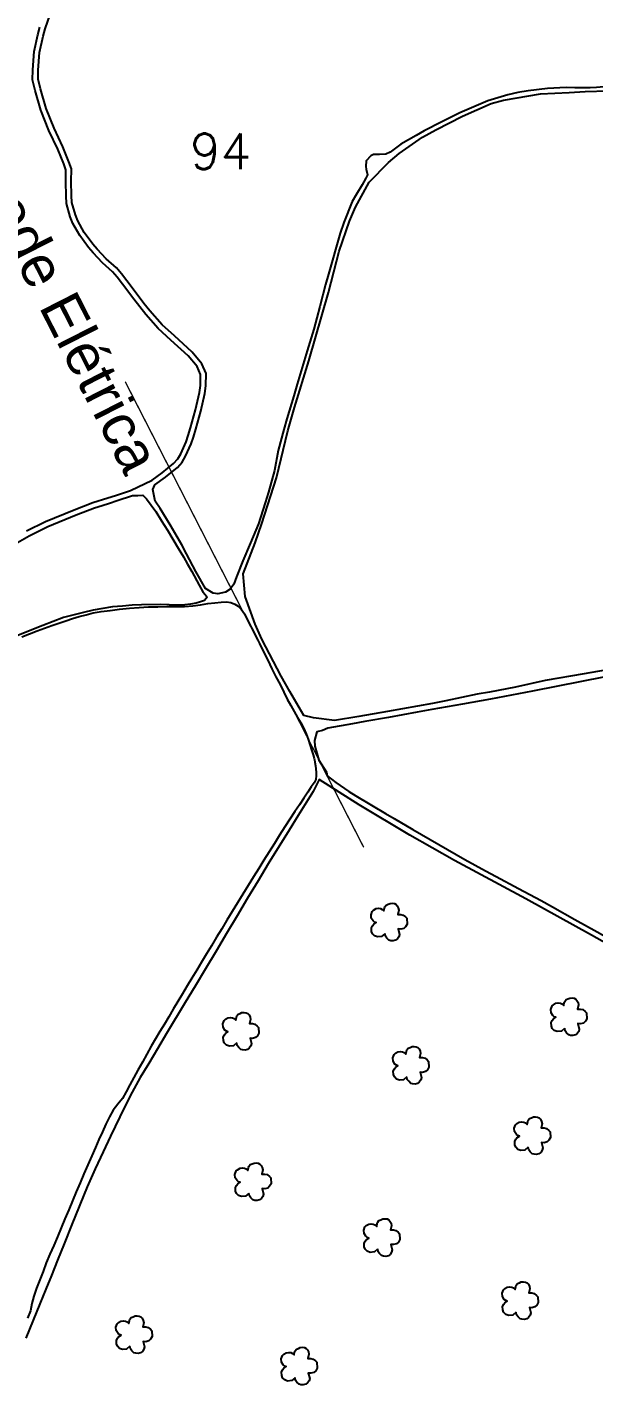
# Model space of a CAD drawing. Extents: x 724231 to 728431, y 7817664 to 7823604.
# Drawn here: x 725313 to 725726, y 7819641 to 7820638 of the extents above; entities that cross this region are included whole.
import ezdxf
from ezdxf.enums import TextEntityAlignment as Align

# ---------------------------------------------------------------- set-up
doc = ezdxf.new("R2010")
doc.units = 0
doc.header["$MEASUREMENT"] = 0
doc.linetypes.add('CENTER2', pattern=[1.125, 0.75, -0.125, 0.125, -0.125])
doc.linetypes.add('CONTINUO', pattern=[0])
for name, color, linetype, lineweight in [('0114000626', 1, 'Continuous', 25), ('0114000626079', 5, 'Continuous', 25), ('0114000626094', 5, 'Continuous', 25), ('0114000626104', 5, 'Continuous', 25), ('TEXTO_DIVERSOS', 7, 'Continuous', 5)]:
    doc.layers.add(name, color=color, linetype=linetype, lineweight=lineweight)
for name, color, linetype in [('_SIMBOLO ARVORE', 118, 'Continuous'), ('REDE_DE_LUZ', 6, 'Continuous'), ('SEM PLANTIO', 30, 'Continuous'), ('TEXTO_NUN_TAL', 7, 'Continuous')]:
    doc.layers.add(name, color=color, linetype=linetype)
doc.styles.add('ARIAL', font='arial.ttf')
doc.styles.add('Simplex', font='simplex.shx')

msp = doc.modelspace()

# ---------------------------------------------------------------- linework, layer by layer
at = {"layer": '0114000626', "linetype": 'CONTINUO'}
for points in [[(725312.76, 7820271.5), (725326.51, 7820278.24), (725347.25, 7820286.84), (725360.92, 7820292.06), (725371.9, 7820295.53), (725377.38, 7820297.31), (725388.3, 7820300.98), (725404.09, 7820308.52), (725411.4, 7820313.68), (725419.83, 7820320.65), (725422.83, 7820324.04), (725425.02, 7820327.68), (725428.94, 7820336.33), (725430.46, 7820341), (725432.15, 7820346.65), (725435.75, 7820359.65), (725438.59, 7820372.36), (725439.3, 7820377.46), (725439.44, 7820385.38), (725436.93, 7820391.16), (725430.53, 7820398.96), (725417.79, 7820410.54), (725408.63, 7820418.92), (725399.55, 7820429.28), (725395.09, 7820434.75), (725390.76, 7820440.45), (725382.57, 7820451.28), (725378.79, 7820456.33), (725375.27, 7820460.27), (725367.93, 7820466.83), (725361.19, 7820474.05), (725357.86, 7820478.06), (725351.4, 7820486.73), (725346.44, 7820495.59), (725344.46, 7820500.38), (725341.76, 7820510.04), (725341.52, 7820515.71), (725341.22, 7820525.95), (725341.36, 7820534.71), (725339.76, 7820538.96), (725335.39, 7820549.74), (725329.03, 7820563.37), (725323.08, 7820578.03), (725318.94, 7820592.51), (725317.05, 7820600.19), (725317.27, 7820607.46), (725318.25, 7820620.77), (725320.88, 7820633.08), (725322.41, 7820638.54)], [(725800.62, 7819933.77), (725724.26, 7819976.77), (725676.41, 7820003.3), (725624.4, 7820031.24), (725591.82, 7820049.81), (725555.11, 7820071.87), (725525.78, 7820090.2), (725525.71, 7820089.85), (725521.49, 7820081.61), (725510.51, 7820064.16), (725503.93, 7820053.47), (725488.72, 7820028.86), (725481.29, 7820016.35), (725473.75, 7820003.72), (725466.03, 7819990.93), (725458.43, 7819978.12), (725450.88, 7819965.29), (725443.16, 7819952.31), (725435.59, 7819939.65), (725428.32, 7819927.66), (725414.73, 7819905.18), (725408.18, 7819894.11), (725401.73, 7819883.26), (725395.54, 7819872.99), (725389.67, 7819862.32), (725383.94, 7819851.41), (725373.89, 7819830.29), (725368.54, 7819818.99), (725362.75, 7819806.43), (725356.76, 7819793.32), (725345.7, 7819765.88), (725340.05, 7819751.94), (725335.26, 7819739.93), (725330.87, 7819728.83), (725326.71, 7819718.87), (725322.31, 7819708.26), (725317.41, 7819696.31), (725312.26, 7819683.07)]]:
    msp.add_lwpolyline(points, dxfattribs=at)
at = {"layer": '0114000626079', "linetype": 'CONTINUO', "flags": 128}
msp.add_lwpolyline([(725948.71, 7820104.33), (725936.8, 7820115.99), (725931.36, 7820121.38), (725920.33, 7820132.37), (725908.83, 7820143.95), (725897.61, 7820154.83), (725892.21, 7820159.96), (725881.79, 7820169.6), (725872.82, 7820178.79), (725868.9, 7820182.6), (725862.16, 7820188.64), (725859.16, 7820188.95), (725858.35, 7820189.3), (725856.16, 7820189.26), (725853.15, 7820189.04), (725850.12, 7820188.27), (725845.79, 7820186.76), (725830.51, 7820183.6), (725812.42, 7820180.07), (725782.51, 7820174.17), (725761.8, 7820170.51), (725751.43, 7820168.57), (725681.15, 7820154.76), (725660.84, 7820150.71), (725650.67, 7820148.82), (725630.34, 7820145.3), (725608.02, 7820141.37), (725597.21, 7820139.39), (725576.28, 7820135.39), (725559.01, 7820132.45), (725550.21, 7820130.93), (725532.27, 7820127.8), (725528.18, 7820126.06), (725524.13, 7820125.07), (725522.41, 7820118.75), (725522.72, 7820114.62), (725525.69, 7820104.41), (725531.26, 7820095.57), (725531.57, 7820092.89), (725537.96, 7820088.04), (725547.48, 7820081.51), (725552.47, 7820078.34), (725574.29, 7820065.43), (725580.54, 7820061.79), (725594.18, 7820053.92), (725632.08, 7820031.92), (725646.93, 7820023.67), (725654.71, 7820019.47), (725670.98, 7820010.92), (725687.54, 7820002.02), (725695.74, 7819997.49), (725712, 7819988.3), (725728.27, 7819979.19), (725750.94, 7819966.46), (725786.87, 7819946.15), (725802.06, 7819937.87), (725809.73, 7819933.66), (725825.21, 7819925.11), (725847.64, 7819912.76), (725862.18, 7819904.69), (725875.85, 7819896.32), (725882.62, 7819892.04), (725896, 7819883.3), (725908.52, 7819874.06), (725914.93, 7819869.08), (725928.06, 7819858.41), (725941.96, 7819847.7), (725948.6, 7819842.39), (725961.25, 7819831.86), (725972.91, 7819821.68), (725978.42, 7819816.7), (725988.84, 7819806.97), (725993.77, 7819801.37), (725998.06, 7819800.72), (726006.06, 7819801.78), (726014.81, 7819807.1), (726028.3, 7819815.97), (726035.74, 7819820.71), (726052.04, 7819830.82), (726067.51, 7819841.13), (726074.89, 7819846.26), (726088.94, 7819856.44), (726103.01, 7819866.28), (726110.53, 7819871.52), (726126.55, 7819882.63), (726141.36, 7819892.71), (726154.93, 7819901.72), (726151.22, 7819904.88), (726145.45, 7819910.53), (726125.57, 7819929.85), (726109.99, 7819945.19), (726102.17, 7819952.96), (726086.49, 7819968.67), (726069.93, 7819984.73), (726061.61, 7819992.89), (726028.95, 7820025.23), (725989.55, 7820064.32), (725982.04, 7820071.65), (725967.6, 7820085.47), (725960.9, 7820092.07)], close=True, dxfattribs=at)
at = {"layer": '0114000626094', "linetype": 'CONTINUO', "flags": 128}
msp.add_lwpolyline([(725557.23, 7820523.75), (725553.08, 7820516.81), (725549.83, 7820511.47), (725543.79, 7820496.12), (725541.19, 7820488.51), (725532.55, 7820458.61), (725530.45, 7820450.92), (725526.34, 7820434.99), (725521.92, 7820418.48), (725517.22, 7820402.62), (725509.83, 7820378.34), (725507.34, 7820370.01), (725502.35, 7820353.16), (725500.11, 7820345.31), (725496.03, 7820329.95), (725493.19, 7820315.55), (725488.92, 7820299.73), (725486.62, 7820291.94), (725481.69, 7820276.63), (725475.85, 7820262.68), (725470.27, 7820249.63), (725465.58, 7820237.93), (725463.64, 7820232.61), (725460.95, 7820228.94), (725457.51, 7820226.92), (725452.1, 7820225.67), (725448.63, 7820226.18), (725443.08, 7820229.59), (725435.99, 7820241.96), (725429.19, 7820254.76), (725425.84, 7820261.23), (725417.27, 7820275.86), (725409.9, 7820287.68), (725406.41, 7820293.12), (725404.63, 7820301.58), (725406.12, 7820305.06), (725413.83, 7820310.51), (725422.61, 7820317.77), (725426.06, 7820321.67), (725428.56, 7820325.82), (725432.67, 7820334.89), (725434.27, 7820339.81), (725435.99, 7820345.55), (725439.63, 7820358.68), (725442.52, 7820371.65), (725443.29, 7820377.15), (725443.45, 7820386.18), (725440.37, 7820393.27), (725433.43, 7820401.73), (725420.48, 7820413.5), (725411.49, 7820421.73), (725402.6, 7820431.87), (725398.23, 7820437.23), (725393.94, 7820442.87), (725385.76, 7820453.69), (725381.88, 7820458.87), (725378.1, 7820463.11), (725370.73, 7820469.7), (725364.19, 7820476.7), (725361, 7820480.54), (725354.76, 7820488.92), (725350.04, 7820497.34), (725348.24, 7820501.69), (725345.73, 7820510.68), (725345.51, 7820515.86), (725345.22, 7820525.98), (725345.37, 7820535.41), (725343.48, 7820540.42), (725339.05, 7820551.34), (725332.69, 7820564.97), (725326.86, 7820579.34), (725322.8, 7820593.54), (725321.06, 7820600.62), (725321.26, 7820607.26), (725322.21, 7820620.21), (725324.76, 7820632.12), (725326.23, 7820637.35), (725329.8, 7820647.77), (725335.23, 7820658.1), (725339.43, 7820667.12), (725342.71, 7820677.44), (725344.2, 7820682.82), (725344.67, 7820688.53), (725345.48, 7820699.55), (725345.93, 7820709.38), (725346.85, 7820718.41), (725347.84, 7820722.43), (725350.9, 7820729.49), (725355.69, 7820734.52), (725357.38, 7820736.64), (725358.37, 7820738.38), (725359.65, 7820742.75), (725359.83, 7820746.55), (725362.72, 7820749.56), (725365.03, 7820750.7), (725368.19, 7820751.47), (725376.8, 7820752.73), (725382.25, 7820753.21), (725387.48, 7820753.56), (725392.5, 7820753.79), (725407.38, 7820753.94), (725412.11, 7820753.55), (725421.17, 7820752.06), (725433.7, 7820747.49), (725440.17, 7820745.22), (725453.57, 7820740.73), (725474.03, 7820734.26), (725488.51, 7820729.74), (725501.84, 7820725.09), (725522.96, 7820717.62), (725536.69, 7820711.67), (725543.14, 7820708.56), (725549.18, 7820705.33), (725560.75, 7820698.67), (725566.27, 7820695.24), (725571.48, 7820691.89), (725576.36, 7820688.62), (725585.78, 7820682.17), (725594.05, 7820676.23), (725599.94, 7820671.62), (725603.02, 7820670.49), (725610.9, 7820669.13), (725623.92, 7820670.48), (725638.11, 7820670.94), (725645.41, 7820670.65), (725660.39, 7820669.02), (725675.3, 7820667.89), (725682.73, 7820667.24), (725697.53, 7820665.78), (725710.76, 7820661.2), (725716.9, 7820658.45), (725728.2, 7820652.02), (725740, 7820642.74), (725745.43, 7820638.39), (725755.37, 7820630.28), (725766.15, 7820624.62), (725771.05, 7820622.13), (725775.45, 7820619.98), (725784.91, 7820615.72), (725789.97, 7820613.62), (725794.79, 7820611.44), (725803.97, 7820606.97), (725809.22, 7820604.24), (725803.97, 7820602), (725800.96, 7820601.33), (725789.09, 7820600.71), (725776.59, 7820599.9), (725770.24, 7820599.46), (725759, 7820598.44), (725753.75, 7820597.81), (725743.99, 7820596.31), (725738.49, 7820595.61), (725727.93, 7820594.51), (725723.3, 7820594.44), (725712.19, 7820594.43), (725705.71, 7820594.49), (725692.29, 7820593.94), (725678.05, 7820592.26), (725670.59, 7820590.97), (725663.22, 7820589.23), (725648.66, 7820584.87), (725641.84, 7820582.02), (725628.31, 7820576.13), (725615.15, 7820569.64), (725602.46, 7820562.96), (725596.52, 7820559.71), (725585.41, 7820553.39), (725577.56, 7820547.47), (725574.44, 7820545.93), (725569.82, 7820545.68), (725565.37, 7820545.67), (725563.44, 7820544.79), (725560.18, 7820541.28), (725559.82, 7820537.15), (725560.01, 7820535.07), (725561.09, 7820530.89), (725559.84, 7820528.46)], close=True, dxfattribs=at)
at = {"layer": '0114000626104'}
msp.add_lwpolyline([(725309.19, 7820194.2), (725314.85, 7820196.49), (725320.36, 7820198.66), (725325.75, 7820200.66), (725331.03, 7820202.52), (725336.22, 7820204.28), (725341.27, 7820205.94), (725346.2, 7820207.55), (725351.11, 7820209.03), (725356.07, 7820210.41), (725361.28, 7820211.67), (725367.09, 7820212.63), (725373.49, 7820213.47), (725380.44, 7820214.35), (725387.58, 7820215.13), (725394.66, 7820215.67), (725401.55, 7820216.03), (725408.28, 7820216.22), (725414.88, 7820216.32), (725421.37, 7820216.35), (725427.71, 7820216.48), (725433.82, 7820216.9), (725439.48, 7820217.63), (725444.75, 7820218.44), (725449.77, 7820219.05), (725454.43, 7820219.54), (725458.32, 7820219.67), (725461.57, 7820219.18), (725464.43, 7820218.14), (725466.89, 7820216.54), (725469.1, 7820214.31), (725471.39, 7820210.91), (725473.88, 7820206.09), (725476.66, 7820200.72), (725479.51, 7820195.12), (725482.4, 7820189.3), (725485.41, 7820183.3), (725488.45, 7820177.15), (725491.45, 7820171.01), (725494.39, 7820165.08), (725497.37, 7820159.4), (725500.13, 7820153.92), (725502.62, 7820148.83), (725505.12, 7820144.14), (725507.64, 7820139.73), (725510.07, 7820135.5), (725512.43, 7820131.49), (725514.59, 7820127.54), (725516.45, 7820123.63), (725517.89, 7820119.7), (725519.11, 7820115.76), (725520.22, 7820111.91), (725521.37, 7820108.22), (725522.09, 7820105.57), (725522.38, 7820104.69), (725522.67, 7820102.86), (725523.14, 7820100.3), (725523.67, 7820095.62), (725523.76, 7820093.09), (725523.5, 7820090.39), (725522.1, 7820087.81), (725520.12, 7820084.92), (725517.55, 7820081.16), (725514.58, 7820076.64), (725511.5, 7820071.83), (725508.1, 7820066.89), (725504.52, 7820061.44), (725500.81, 7820055.71), (725497.06, 7820049.78), (725493.25, 7820043.74), (725489.44, 7820037.66), (725485.64, 7820031.55), (725481.83, 7820025.45), (725478.01, 7820019.3), (725474.18, 7820013.11), (725470.25, 7820006.8), (725466.34, 7820000.45), (725462.51, 7819994.12), (725458.69, 7819987.78), (725454.89, 7819981.51), (725451.14, 7819975.29), (725447.44, 7819969.17), (725443.8, 7819963.14), (725440.2, 7819957.22), (725436.63, 7819951.38), (725433.08, 7819945.59), (725429.61, 7819939.82), (725426.27, 7819934.04), (725422.89, 7819928.38), (725419.57, 7819922.83), (725416.28, 7819917.41), (725413.07, 7819912.02), (725409.82, 7819906.66), (725406.66, 7819901.29), (725403.51, 7819895.82), (725400.34, 7819890.18), (725397.03, 7819884.25), (725393.82, 7819878.51), (725390.75, 7819873.06), (725387.94, 7819867.71), (725385.28, 7819862.56), (725382.47, 7819857.89), (725379.25, 7819853.66), (725375.89, 7819849.31), (725373.1, 7819844.35), (725370.54, 7819838.99), (725368.03, 7819833.45), (725365.45, 7819827.81), (725362.88, 7819822), (725360.21, 7819815.93), (725357.33, 7819809.5), (725354.5, 7819802.95), (725351.66, 7819796.35), (725348.91, 7819789.76), (725346.14, 7819783.2), (725343.42, 7819776.62), (725340.63, 7819770.07), (725337.81, 7819763.58), (725335.23, 7819757.07), (725332.49, 7819750.75), (725329.7, 7819744.44), (725327.08, 7819738.13), (725324.7, 7819731.8), (725322.31, 7819725.57), (725319.99, 7819719.5), (725318.01, 7819713.69), (725316.62, 7819708.3), (725315.46, 7819703.02), (725313.27, 7819697.67)], dxfattribs=at)
at = {"layer": '_SIMBOLO ARVORE', "linetype": 'CONTINUO'}
for points in [[(725573.73, 7819977.83, 0), (725571.36, 7819975.84, 0), (725568.35, 7819975.5, 0), (725566.21, 7819976.33, 0), (725564.69, 7819977.83, 0), (725564.06, 7819979.54, 0), (725563.89, 7819982.07, 0), (725564.71, 7819983.67, 0), (725565.58, 7819984.85, 0), (725567.31, 7819986.02, 0), (725566.21, 7819986.38, 0), (725565.12, 7819987.27, 0), (725563.84, 7819989.29, 0), (725563.61, 7819991.69, 0), (725564.53, 7819994.19, 0), (725565.5, 7819995.08, 0), (725567.27, 7819996.16, 0), (725569.13, 7819996.41, 0), (725570.61, 7819996.2, 0), (725571.78, 7819995.66, 0), (725573.07, 7819994.51, 0), (725573.45, 7819996.7, 0), (725573.78, 7819997.58, 0), (725574.74, 7819998.8, 0), (725576.17, 7819999.32, 0), (725577.57, 7819999.94, 0), (725579.14, 7820000.08, 0), (725580.62, 7819999.87, 0), (725581.83, 7819999.23, 0), (725582.73, 7819998.27, 0), (725583.51, 7819996.72, 0), (725583.82, 7819994.99, 0), (725583.1, 7819991.92, 0), (725585.26, 7819991.96, 0), (725587.04, 7819991.53, 0), (725588.71, 7819990.2, 0), (725589.64, 7819989.14, 0), (725589.9, 7819984.91, 0), (725588.86, 7819983.02, 0), (725587.48, 7819981.75, 0), (725585.31, 7819981.18, 0), (725583.41, 7819981.34, 0), (725584.43, 7819977.39, 0), (725583.96, 7819975.71, 0), (725582.82, 7819974.1, 0), (725581.57, 7819973.1, 0), (725579.78, 7819972.66, 0), (725578.01, 7819972.77, 0), (725576.68, 7819973.15, 0), (725575.16, 7819974.64, 0), (725574.12, 7819975.99, 0), (725573.81, 7819978.04, 0)], [(725704.67, 7819908.87, 0), (725702.31, 7819906.88, 0), (725699.3, 7819906.53, 0), (725697.15, 7819907.36, 0), (725695.63, 7819908.86, 0), (725695, 7819910.57, 0), (725694.83, 7819913.1, 0), (725695.65, 7819914.7, 0), (725696.52, 7819915.88, 0), (725698.25, 7819917.06, 0), (725697.15, 7819917.41, 0), (725696.06, 7819918.31, 0), (725694.78, 7819920.32, 0), (725694.55, 7819922.72, 0), (725695.47, 7819925.22, 0), (725696.44, 7819926.12, 0), (725698.21, 7819927.2, 0), (725700.07, 7819927.44, 0), (725701.55, 7819927.23, 0), (725702.72, 7819926.69, 0), (725704.01, 7819925.54, 0), (725704.4, 7819927.74, 0), (725704.72, 7819928.61, 0), (725705.68, 7819929.83, 0), (725707.11, 7819930.35, 0), (725708.51, 7819930.97, 0), (725710.08, 7819931.12, 0), (725711.56, 7819930.9, 0), (725712.77, 7819930.27, 0), (725713.67, 7819929.3, 0), (725714.45, 7819927.75, 0), (725714.76, 7819926.03, 0), (725714.05, 7819922.96, 0), (725716.2, 7819922.99, 0), (725717.98, 7819922.56, 0), (725719.65, 7819921.23, 0), (725720.59, 7819920.17, 0), (725720.84, 7819915.94, 0), (725719.8, 7819914.05, 0), (725718.42, 7819912.79, 0), (725716.26, 7819912.21, 0), (725714.35, 7819912.38, 0), (725715.37, 7819908.43, 0), (725714.9, 7819906.74, 0), (725713.76, 7819905.14, 0), (725712.51, 7819904.14, 0), (725710.72, 7819903.7, 0), (725708.95, 7819903.8, 0), (725707.62, 7819904.18, 0), (725706.1, 7819905.68, 0), (725705.06, 7819907.02, 0), (725704.75, 7819909.07, 0)], [(725465.8, 7819898.26, 0), (725463.43, 7819896.27, 0), (725460.42, 7819895.92, 0), (725458.27, 7819896.75, 0), (725456.75, 7819898.25, 0), (725456.12, 7819899.96, 0), (725455.95, 7819902.49, 0), (725456.77, 7819904.09, 0), (725457.64, 7819905.27, 0), (725459.37, 7819906.45, 0), (725458.27, 7819906.8, 0), (725457.18, 7819907.7, 0), (725455.9, 7819909.71, 0), (725455.67, 7819912.11, 0), (725456.59, 7819914.61, 0), (725457.56, 7819915.5, 0), (725459.33, 7819916.59, 0), (725461.19, 7819916.83, 0), (725462.67, 7819916.62, 0), (725463.84, 7819916.08, 0), (725465.13, 7819914.93, 0), (725465.52, 7819917.12, 0), (725465.84, 7819918, 0), (725466.8, 7819919.22, 0), (725468.24, 7819919.74, 0), (725469.63, 7819920.36, 0), (725471.2, 7819920.51, 0), (725472.69, 7819920.29, 0), (725473.89, 7819919.66, 0), (725474.79, 7819918.69, 0), (725475.57, 7819917.14, 0), (725475.88, 7819915.42, 0), (725475.17, 7819912.35, 0), (725477.32, 7819912.38, 0), (725479.1, 7819911.95, 0), (725480.78, 7819910.62, 0), (725481.71, 7819909.56, 0), (725481.96, 7819905.33, 0), (725480.92, 7819903.44, 0), (725479.54, 7819902.18, 0), (725477.38, 7819901.6, 0), (725475.48, 7819901.76, 0), (725476.49, 7819897.82, 0), (725476.03, 7819896.13, 0), (725474.88, 7819894.53, 0), (725473.63, 7819893.53, 0), (725471.84, 7819893.09, 0), (725470.07, 7819893.19, 0), (725468.74, 7819893.57, 0), (725467.22, 7819895.07, 0), (725466.19, 7819896.41, 0), (725465.87, 7819898.46, 0)], [(725589.66, 7819873.5, 0), (725587.29, 7819871.51, 0), (725584.28, 7819871.16, 0), (725582.13, 7819872, 0), (725580.61, 7819873.49, 0), (725579.98, 7819875.2, 0), (725579.81, 7819877.73, 0), (725580.64, 7819879.33, 0), (725581.5, 7819880.51, 0), (725583.23, 7819881.69, 0), (725582.13, 7819882.04, 0), (725581.04, 7819882.94, 0), (725579.76, 7819884.95, 0), (725579.53, 7819887.35, 0), (725580.46, 7819889.85, 0), (725581.43, 7819890.75, 0), (725583.19, 7819891.83, 0), (725585.05, 7819892.08, 0), (725586.53, 7819891.86, 0), (725587.71, 7819891.32, 0), (725588.99, 7819890.17, 0), (725589.38, 7819892.37, 0), (725589.71, 7819893.24, 0), (725590.67, 7819894.46, 0), (725592.1, 7819894.98, 0), (725593.49, 7819895.6, 0), (725595.06, 7819895.75, 0), (725596.55, 7819895.54, 0), (725597.76, 7819894.9, 0), (725598.65, 7819893.93, 0), (725599.44, 7819892.38, 0), (725599.74, 7819890.66, 0), (725599.03, 7819887.59, 0), (725601.18, 7819887.62, 0), (725602.96, 7819887.19, 0), (725604.64, 7819885.86, 0), (725605.57, 7819884.8, 0), (725605.82, 7819880.57, 0), (725604.78, 7819878.68, 0), (725603.41, 7819877.42, 0), (725601.24, 7819876.84, 0), (725599.34, 7819877.01, 0), (725600.35, 7819873.06, 0), (725599.89, 7819871.38, 0), (725598.75, 7819869.77, 0), (725597.49, 7819868.77, 0), (725595.7, 7819868.33, 0), (725593.93, 7819868.44, 0), (725592.61, 7819868.81, 0), (725591.08, 7819870.31, 0), (725590.05, 7819871.66, 0), (725589.73, 7819873.7, 0)], [(725678.13, 7819822.21, 0), (725675.76, 7819820.23, 0), (725672.75, 7819819.88, 0), (725670.61, 7819820.71, 0), (725669.09, 7819822.21, 0), (725668.46, 7819823.92, 0), (725668.29, 7819826.45, 0), (725669.11, 7819828.05, 0), (725669.97, 7819829.23, 0), (725671.71, 7819830.4, 0), (725670.6, 7819830.76, 0), (725669.52, 7819831.65, 0), (725668.24, 7819833.67, 0), (725668.01, 7819836.07, 0), (725668.93, 7819838.57, 0), (725669.9, 7819839.46, 0), (725671.67, 7819840.54, 0), (725673.52, 7819840.79, 0), (725675.01, 7819840.58, 0), (725676.18, 7819840.04, 0), (725677.47, 7819838.89, 0), (725677.85, 7819841.08, 0), (725678.18, 7819841.96, 0), (725679.14, 7819843.18, 0), (725680.57, 7819843.7, 0), (725681.97, 7819844.32, 0), (725683.54, 7819844.46, 0), (725685.02, 7819844.25, 0), (725686.23, 7819843.61, 0), (725687.13, 7819842.65, 0), (725687.91, 7819841.1, 0), (725688.22, 7819839.37, 0), (725687.5, 7819836.3, 0), (725689.66, 7819836.34, 0), (725691.43, 7819835.91, 0), (725693.11, 7819834.58, 0), (725694.04, 7819833.52, 0), (725694.3, 7819829.29, 0), (725693.26, 7819827.4, 0), (725691.88, 7819826.14, 0), (725689.71, 7819825.56, 0), (725687.81, 7819825.72, 0), (725688.83, 7819821.77, 0), (725688.36, 7819820.09, 0), (725687.22, 7819818.49, 0), (725685.96, 7819817.48, 0), (725684.18, 7819817.05, 0), (725682.41, 7819817.15, 0), (725681.08, 7819817.53, 0), (725679.56, 7819819.02, 0), (725678.52, 7819820.37, 0), (725678.21, 7819822.42, 0)], [(725474.64, 7819788.61, 0), (725472.27, 7819786.63, 0), (725469.26, 7819786.28, 0), (725467.12, 7819787.11, 0), (725465.6, 7819788.61, 0), (725464.97, 7819790.32, 0), (725464.8, 7819792.85, 0), (725465.62, 7819794.45, 0), (725466.48, 7819795.63, 0), (725468.22, 7819796.8, 0), (725467.11, 7819797.16, 0), (725466.03, 7819798.05, 0), (725464.75, 7819800.07, 0), (725464.52, 7819802.47, 0), (725465.44, 7819804.97, 0), (725466.41, 7819805.86, 0), (725468.18, 7819806.94, 0), (725470.03, 7819807.19, 0), (725471.52, 7819806.98, 0), (725472.69, 7819806.44, 0), (725473.98, 7819805.29, 0), (725474.36, 7819807.48, 0), (725474.69, 7819808.36, 0), (725475.65, 7819809.58, 0), (725477.08, 7819810.1, 0), (725478.48, 7819810.72, 0), (725480.05, 7819810.86, 0), (725481.53, 7819810.65, 0), (725482.74, 7819810.02, 0), (725483.64, 7819809.05, 0), (725484.42, 7819807.5, 0), (725484.73, 7819805.78, 0), (725484.01, 7819802.7, 0), (725486.17, 7819802.74, 0), (725487.95, 7819802.31, 0), (725489.62, 7819800.98, 0), (725490.55, 7819799.92, 0), (725490.81, 7819795.69, 0), (725489.77, 7819793.8, 0), (725488.39, 7819792.54, 0), (725486.22, 7819791.96, 0), (725484.32, 7819792.12, 0), (725485.34, 7819788.18, 0), (725484.87, 7819786.49, 0), (725483.73, 7819784.89, 0), (725482.48, 7819783.88, 0), (725480.69, 7819783.45, 0), (725478.92, 7819783.55, 0), (725477.59, 7819783.93, 0), (725476.07, 7819785.42, 0), (725475.03, 7819786.77, 0), (725474.72, 7819788.82, 0)], [(725568.42, 7819747.94, 0), (725566.06, 7819745.95, 0), (725563.05, 7819745.61, 0), (725560.9, 7819746.44, 0), (725559.38, 7819747.93, 0), (725558.75, 7819749.65, 0), (725558.58, 7819752.18, 0), (725559.4, 7819753.77, 0), (725560.27, 7819754.96, 0), (725562, 7819756.13, 0), (725560.9, 7819756.48, 0), (725559.81, 7819757.38, 0), (725558.53, 7819759.4, 0), (725558.3, 7819761.8, 0), (725559.22, 7819764.3, 0), (725560.19, 7819765.19, 0), (725561.96, 7819766.27, 0), (725563.82, 7819766.52, 0), (725565.3, 7819766.31, 0), (725566.47, 7819765.77, 0), (725567.76, 7819764.62, 0), (725568.15, 7819766.81, 0), (725568.47, 7819767.69, 0), (725569.43, 7819768.9, 0), (725570.86, 7819769.43, 0), (725572.26, 7819770.05, 0), (725573.83, 7819770.19, 0), (725575.31, 7819769.98, 0), (725576.52, 7819769.34, 0), (725577.42, 7819768.37, 0), (725578.2, 7819766.83, 0), (725578.51, 7819765.1, 0), (725577.8, 7819762.03, 0), (725579.95, 7819762.06, 0), (725581.73, 7819761.64, 0), (725583.41, 7819760.31, 0), (725584.34, 7819759.24, 0), (725584.59, 7819755.02, 0), (725583.55, 7819753.12, 0), (725582.17, 7819751.86, 0), (725580.01, 7819751.28, 0), (725578.11, 7819751.45, 0), (725579.12, 7819747.5, 0), (725578.66, 7819745.82, 0), (725577.51, 7819744.21, 0), (725576.26, 7819743.21, 0), (725574.47, 7819742.77, 0), (725572.7, 7819742.88, 0), (725571.37, 7819743.26, 0), (725569.85, 7819744.75, 0), (725568.82, 7819746.1, 0), (725568.5, 7819748.14, 0)], [(725669.28, 7819701.96, 0), (725666.92, 7819699.97, 0), (725663.91, 7819699.63, 0), (725661.76, 7819700.46, 0), (725660.24, 7819701.96, 0), (725659.61, 7819703.67, 0), (725659.44, 7819706.2, 0), (725660.26, 7819707.8, 0), (725661.13, 7819708.98, 0), (725662.86, 7819710.15, 0), (725661.76, 7819710.51, 0), (725660.67, 7819711.4, 0), (725659.39, 7819713.42, 0), (725659.16, 7819715.82, 0), (725660.08, 7819718.32, 0), (725661.05, 7819719.21, 0), (725662.82, 7819720.29, 0), (725664.68, 7819720.54, 0), (725666.16, 7819720.33, 0), (725667.33, 7819719.79, 0), (725668.62, 7819718.64, 0), (725669.01, 7819720.83, 0), (725669.33, 7819721.71, 0), (725670.29, 7819722.93, 0), (725671.72, 7819723.45, 0), (725673.12, 7819724.07, 0), (725674.69, 7819724.21, 0), (725676.17, 7819724, 0), (725677.38, 7819723.36, 0), (725678.28, 7819722.4, 0), (725679.06, 7819720.85, 0), (725679.37, 7819719.12, 0), (725678.66, 7819716.05, 0), (725680.81, 7819716.09, 0), (725682.59, 7819715.66, 0), (725684.26, 7819714.33, 0), (725685.2, 7819713.27, 0), (725685.45, 7819709.04, 0), (725684.41, 7819707.14, 0), (725683.03, 7819705.88, 0), (725680.87, 7819705.3, 0), (725678.97, 7819705.47, 0), (725679.98, 7819701.52, 0), (725679.52, 7819699.84, 0), (725678.37, 7819698.23, 0), (725677.12, 7819697.23, 0), (725675.33, 7819696.79, 0), (725673.56, 7819696.9, 0), (725672.23, 7819697.28, 0), (725670.71, 7819698.77, 0), (725669.68, 7819700.12, 0), (725669.36, 7819702.17, 0)], [(725387.94, 7819677.21, 0), (725385.57, 7819675.22, 0), (725382.56, 7819674.87, 0), (725380.42, 7819675.7, 0), (725378.89, 7819677.2, 0), (725378.26, 7819678.91, 0), (725378.09, 7819681.44, 0), (725378.92, 7819683.04, 0), (725379.78, 7819684.22, 0), (725381.51, 7819685.4, 0), (725380.41, 7819685.75, 0), (725379.32, 7819686.65, 0), (725378.04, 7819688.66, 0), (725377.81, 7819691.06, 0), (725378.74, 7819693.56, 0), (725379.71, 7819694.46, 0), (725381.47, 7819695.54, 0), (725383.33, 7819695.78, 0), (725384.81, 7819695.57, 0), (725385.99, 7819695.03, 0), (725387.27, 7819693.88, 0), (725387.66, 7819696.08, 0), (725387.99, 7819696.95, 0), (725388.95, 7819698.17, 0), (725390.38, 7819698.69, 0), (725391.77, 7819699.31, 0), (725393.34, 7819699.46, 0), (725394.83, 7819699.24, 0), (725396.04, 7819698.61, 0), (725396.93, 7819697.64, 0), (725397.72, 7819696.09, 0), (725398.02, 7819694.37, 0), (725397.31, 7819691.3, 0), (725399.46, 7819691.33, 0), (725401.24, 7819690.9, 0), (725402.92, 7819689.57, 0), (725403.85, 7819688.51, 0), (725404.1, 7819684.28, 0), (725403.06, 7819682.39, 0), (725401.69, 7819681.13, 0), (725399.52, 7819680.55, 0), (725397.62, 7819680.71, 0), (725398.63, 7819676.77, 0), (725398.17, 7819675.08, 0), (725397.03, 7819673.48, 0), (725395.77, 7819672.48, 0), (725393.99, 7819672.04, 0), (725392.21, 7819672.14, 0), (725390.89, 7819672.52, 0), (725389.36, 7819674.02, 0), (725388.33, 7819675.36, 0), (725388.01, 7819677.41, 0)], [(725508.26, 7819654.22, 0), (725505.89, 7819652.23, 0), (725502.88, 7819651.88, 0), (725500.74, 7819652.71, 0), (725499.22, 7819654.21, 0), (725498.59, 7819655.92, 0), (725498.42, 7819658.45, 0), (725499.24, 7819660.05, 0), (725500.1, 7819661.23, 0), (725501.84, 7819662.41, 0), (725500.73, 7819662.76, 0), (725499.65, 7819663.66, 0), (725498.37, 7819665.67, 0), (725498.14, 7819668.07, 0), (725499.06, 7819670.57, 0), (725500.03, 7819671.47, 0), (725501.8, 7819672.55, 0), (725503.65, 7819672.79, 0), (725505.14, 7819672.58, 0), (725506.31, 7819672.04, 0), (725507.6, 7819670.89, 0), (725507.98, 7819673.09, 0), (725508.31, 7819673.96, 0), (725509.27, 7819675.18, 0), (725510.7, 7819675.7, 0), (725512.1, 7819676.32, 0), (725513.67, 7819676.47, 0), (725515.15, 7819676.25, 0), (725516.36, 7819675.62, 0), (725517.26, 7819674.65, 0), (725518.04, 7819673.1, 0), (725518.35, 7819671.38, 0), (725517.63, 7819668.31, 0), (725519.79, 7819668.34, 0), (725521.57, 7819667.91, 0), (725523.24, 7819666.58, 0), (725524.17, 7819665.52, 0), (725524.43, 7819661.29, 0), (725523.39, 7819659.4, 0), (725522.01, 7819658.14, 0), (725519.84, 7819657.56, 0), (725517.94, 7819657.73, 0), (725518.96, 7819653.78, 0), (725518.49, 7819652.09, 0), (725517.35, 7819650.49, 0), (725516.1, 7819649.49, 0), (725514.31, 7819649.05, 0), (725512.54, 7819649.15, 0), (725511.21, 7819649.53, 0), (725509.69, 7819651.03, 0), (725508.65, 7819652.37, 0), (725508.34, 7819654.42, 0)]]:
    msp.add_polyline3d(points, dxfattribs=at)
at = {"layer": 'REDE_DE_LUZ', "linetype": 'CENTER2', "ltscale": 30, "const_width": 1, "elevation": 702.41}
msp.add_lwpolyline([(725384.55, 7820380.2), (725558.3, 7820040.84)], dxfattribs=at)
at = {"layer": 'SEM PLANTIO', "linetype": 'CONTINUO'}
msp.add_lwpolyline([(725734.31, 7820170.06), (725718.83, 7820167.2), (725690.51, 7820162.42), (725668.85, 7820157.52), (725649.85, 7820154.04), (725641.06, 7820152.44), (725618.05, 7820147.64), (725608.43, 7820145.78), (725575.68, 7820139.84), (725554.73, 7820136.15), (725536.91, 7820133.24), (725521.75, 7820135.12), (725514.62, 7820136.86), (725504.36, 7820154.43), (725498.24, 7820165.59), (725484.03, 7820192.65), (725479.28, 7820203.38), (725471.84, 7820223.62), (725470.57, 7820240.21), (725479.34, 7820262.88), (725484.17, 7820276.87), (725494.72, 7820310.18), (725503.12, 7820344.42), (725507.84, 7820361.44), (725518.33, 7820395.28), (725528.12, 7820429.09), (725532.53, 7820445.1), (725540.42, 7820475.32), (725547.86, 7820497.26), (725552.23, 7820507.31), (725562.28, 7820525.57), (725576.25, 7820539.89), (725584.03, 7820546.47), (725601.19, 7820558.47), (725610.77, 7820563.64), (725630.35, 7820573.68), (725651.17, 7820582.86), (725660.15, 7820585.37), (725687.18, 7820589.93), (725707.91, 7820591.04), (725719.58, 7820591.6), (725736.31, 7820592.13)], dxfattribs=at)
at = {"layer": 'SEM PLANTIO', "linetype": 'CONTINUO', "flags": 128}
msp.add_lwpolyline([(725045.52, 7819297.14), (725038.46, 7819305.74), (725035.73, 7819310.66), (725033, 7819315.58), (725029.97, 7819321.36), (725023.3, 7819334.63), (725020.4, 7819342.14), (725017.49, 7819349.65), (725014.7, 7819357.37), (725012.02, 7819365.32), (725006.58, 7819380.98), (725001.19, 7819396.11), (724998.69, 7819403.24), (724996.18, 7819410.38), (724994.12, 7819417.26), (724992.05, 7819424.14), (724989.75, 7819431.29), (724984.66, 7819446.1), (724980.09, 7819458.31), (724972.41, 7819475.57), (724969.3, 7819482.35), (724959.73, 7819503.87), (724956.46, 7819511.43), (724953.34, 7819518.91), (724950.23, 7819526.4), (724947.05, 7819534.16), (724940.56, 7819550.24), (724937.71, 7819557.04), (724934.86, 7819563.84), (724932.2, 7819570.56), (724929.72, 7819577.19), (724927.24, 7819583.83), (724925.49, 7819598.04), (724925.02, 7819604.91), (724924.96, 7819611.55), (724924.9, 7819618.18), (724924.39, 7819625.43), (724922.98, 7819640.41), (724921.64, 7819648.64), (724920.31, 7819656.88), (724918.78, 7819663.35), (724915.82, 7819676.26), (724914.47, 7819682.68), (724913.13, 7819689.09), (724913.04, 7819702.94), (724913.31, 7819709.41), (724913.91, 7819715.43), (724914.51, 7819721.45), (724916.67, 7819726.19), (724921.93, 7819736.01), (724925.97, 7819741.42), (724930.01, 7819746.84), (724936.25, 7819756.29), (724939.31, 7819761.48), (724942.32, 7819767.16), (724945.33, 7819772.83), (724946.71, 7819778.39), (724948.1, 7819783.96), (724949.02, 7819790.25), (724949.49, 7819797.25), (724949.96, 7819804.26), (724950.81, 7819810.42), (724952.51, 7819822.68), (724954.22, 7819834.72), (724954.96, 7819841.33), (724955.71, 7819847.94), (724957.97, 7819859.96), (724959.22, 7819865.78), (724962.3, 7819869.45), (724965.39, 7819873.13), (724972.25, 7819878.56), (724975.8, 7819880.96), (724978.51, 7819886.89), (724979.33, 7819891.48), (724979.6, 7819897.7), (724979.88, 7819903.92), (724979.89, 7819924.04), (724978.94, 7819938.06), (724976.35, 7819943.55), (724973.75, 7819949.03), (724968.33, 7819958.38), (724962.89, 7819968.09), (724960.19, 7819973.4), (724958.48, 7819979.49), (724957.76, 7819986.37), (724957.04, 7819993.25), (724958.34, 7820008.53), (724959.94, 7820024.26), (724960.79, 7820032.2), (724962.11, 7820041.05), (724963.43, 7820049.9), (724965.19, 7820058.79), (724967.4, 7820067.72), (724969.61, 7820076.64), (724976.57, 7820093.31), (724980.58, 7820100.99), (724985.11, 7820108.01), (724989.65, 7820115.04), (724995.01, 7820120.91), (725000.36, 7820126.78), (725005.78, 7820132.03), (725011.26, 7820136.65), (725016.74, 7820141.26), (725022.63, 7820144.36), (725028.52, 7820147.46), (725035.03, 7820149.92), (725042.15, 7820151.75), (725049.27, 7820153.58), (725056.55, 7820155.16), (725063.82, 7820156.73), (725070.87, 7820158.49), (725077.67, 7820160.42), (725084.48, 7820162.36), (725091.42, 7820165.75), (725105.01, 7820172.34), (725111.36, 7820175.38), (725117.71, 7820178.42), (725122.85, 7820179.08), (725128, 7820179.74), (725141.53, 7820181.42), (725148.83, 7820182.31), (725156.24, 7820185.41), (725163.65, 7820188.51), (725171.4, 7820192.02), (725179.49, 7820195.92), (725187.59, 7820199.83), (725195.14, 7820204.04), (725210.38, 7820212.19), (725218.2, 7820215.85), (725234.07, 7820223.12), (725242.12, 7820226.74), (725249.42, 7820230.13), (725262.5, 7820236.49), (725268.65, 7820240.06), (725274.81, 7820243.63), (725287.74, 7820251.85), (725294.32, 7820256.14), (725301.09, 7820260.21), (725314.63, 7820267.97), (725328.15, 7820274.6), (725348.73, 7820283.13), (725362.23, 7820288.29), (725367.67, 7820290.01), (725373.12, 7820291.73), (725378.63, 7820293.52), (725389.8, 7820297.27), (725393.63, 7820297.32), (725397.46, 7820297.38), (725400, 7820294.86), (725403.43, 7820290.25), (725406.86, 7820285.64), (725411.09, 7820278.79), (725415.33, 7820271.94), (725419.36, 7820265.33), (725423.2, 7820258.96), (725427.04, 7820252.59), (725430.01, 7820247.26), (725432.99, 7820241.92), (725438.51, 7820231.97), (725441.2, 7820227.11), (725442.69, 7820225.17), (725444.18, 7820223.23), (725442.38, 7820220.81), (725439.31, 7820219.8), (725436.25, 7820218.79), (725432.17, 7820218.15), (725428.1, 7820217.5), (725422.89, 7820217.31), (725416.56, 7820217.57), (725410.22, 7820217.83), (725396.53, 7820217.64), (725389.56, 7820217.27), (725382.46, 7820216.65), (725375.36, 7820216.02), (725361.21, 7820213.63), (725354.05, 7820212.08), (725339.54, 7820208.25), (725332, 7820205.39), (725324.46, 7820202.53), (725309.3, 7820196.41), (725301.7, 7820193.28), (725286.65, 7820187.28), (725279.18, 7820184.38), (725264.34, 7820178.73), (725256.63, 7820175.79), (725248.92, 7820172.85), (725241.37, 7820170.03), (725233.96, 7820167.33), (725226.56, 7820164.64), (725218.96, 7820161.87), (725195.8, 7820153.28), (725180.43, 7820146.99), (725172.92, 7820143.66), (725166.11, 7820140.43), (725160, 7820137.28), (725153.89, 7820134.14), (725142.93, 7820128.37), (725132.24, 7820122.64), (725126.95, 7820119.78), (725121.4, 7820116.81), (725104.89, 7820108), (725090.47, 7820099.2), (725083.48, 7820091.65), (725080.32, 7820087.6), (725074.19, 7820077.41), (725071.21, 7820072.18), (725065.4, 7820061.46), (725060.52, 7820051.07), (725058.55, 7820045.81), (725055.55, 7820035.19), (725052.82, 7820023.1), (725051.33, 7820016.79), (725049.71, 7820010.21), (725048.09, 7820003.63), (725044.85, 7819989.79), (725043.23, 7819982.75), (725041.6, 7819975.59), (725039.97, 7819968.43), (725038.39, 7819960.92), (725036.81, 7819953.41), (725033.87, 7819938.84), (725032.44, 7819931.62), (725031.15, 7819924.85), (725029.87, 7819918.08), (725027.21, 7819905.26), (725022.79, 7819886.53), (725021.09, 7819880.08), (725019.21, 7819873.4), (725017.34, 7819866.72), (725012.36, 7819845.2), (725010.78, 7819837.92), (725009.19, 7819830.65), (725007.72, 7819823.09), (725004.84, 7819808.13), (725003.49, 7819800.86), (725002.15, 7819793.59), (725001.19, 7819787.26), (724999.33, 7819774.84), (724998.48, 7819768.96), (724997.63, 7819763.08), (724996.22, 7819749.93), (724995.36, 7819736.53), (724995.03, 7819729.79), (724994.82, 7819723.92), (724994.61, 7819718.05), (724994.2, 7819706.1), (724994, 7819700.09), (724993.77, 7819688.7), (724993.83, 7819672.66), (724994.1, 7819662.33), (724994.33, 7819657.57), (724995.07, 7819648), (724995.29, 7819644.83), (724996.67, 7819631.42), (724997.17, 7819627.02), (724997.67, 7819622.62), (724999.09, 7819613.07), (724999.92, 7819607.97), (725001.51, 7819600.03), (725004.04, 7819589.57), (725007.16, 7819576.49), (725010.64, 7819559.02), (725011.24, 7819556.5), (725012.73, 7819550.94), (725016.05, 7819537.42), (725017.37, 7819531.46), (725017.58, 7819524.97), (725017.78, 7819518.48), (725018.13, 7819511.56), (725019.12, 7819496.87), (725019.88, 7819490.22), (725021.69, 7819476.79), (725023.04, 7819469.88), (725024.38, 7819462.97), (725028.17, 7819451.59), (725030.48, 7819445.84), (725033.2, 7819440.01), (725035.92, 7819434.17), (725041.52, 7819422.4), (725046.95, 7819410.92), (725049.63, 7819405.23), (725052.49, 7819400.03), (725055.34, 7819394.82), (725061.51, 7819384.7), (725064.67, 7819379.69), (725071.79, 7819370.21), (725074.64, 7819366.53), (725076.76, 7819363.92), (725080.97, 7819359.51), (725092.3, 7819353.77), (725096.63, 7819351.86), (725101.68, 7819350.77), (725107.46, 7819350.49), (725113.25, 7819350.21), (725120.42, 7819351.08), (725127.6, 7819351.95), (725134.09, 7819353.03), (725139.89, 7819354.33), (725145.68, 7819355.63), (725152.16, 7819357.81), (725158.63, 7819360), (725164.69, 7819362.33), (725170.33, 7819364.8), (725175.98, 7819367.27), (725182.06, 7819370.65), (725188.14, 7819374.03), (725194.24, 7819377.47), (725200.37, 7819380.98), (725206.5, 7819384.49), (725212.42, 7819388.34), (725218.35, 7819392.2), (725224.03, 7819396.62), (725229.46, 7819401.63), (725234.9, 7819406.63), (725239.06, 7819411.88), (725243.21, 7819417.13), (725246.65, 7819422.77), (725249.37, 7819428.78), (725252.09, 7819434.79), (725254.41, 7819442.19), (725256.72, 7819449.59), (725258.73, 7819456.82), (725260.41, 7819463.91), (725262.1, 7819470.99), (725263.67, 7819478.69), (725265.23, 7819486.4), (725266.93, 7819494.16), (725270.59, 7819509.79), (725272.14, 7819516.7), (725275.25, 7819530.26), (725276.85, 7819536.69), (725280.18, 7819550.55), (725281.93, 7819557.99), (725283.61, 7819565.33), (725285.23, 7819572.59), (725286.85, 7819579.84), (725288.68, 7819586.85), (725290.51, 7819593.85), (725292.74, 7819603.59), (725293.62, 7819607.75), (725296.82, 7819606.72), (725300.54, 7819603.98), (725304.26, 7819601.23), (725308.56, 7819597.6), (725313.42, 7819593.1), (725318.28, 7819588.59), (725322.73, 7819583.75), (725327.17, 7819578.92), (725336.1, 7819570.78), (725340.56, 7819566.97), (725345.32, 7819563.92), (725350.07, 7819560.88), (725360.06, 7819554.47), (725369.76, 7819548.36), (725374.39, 7819545.51), (725382.89, 7819539.9), (725394.25, 7819532.7), (725400.73, 7819529.22), (725410.04, 7819523.5), (725413.07, 7819520.35), (725418.99, 7819511.89), (725418.87, 7819506.24), (725418.76, 7819500.58), (725417.22, 7819489.34), (725416.23, 7819483.73), (725413.75, 7819472.56), (725410.8, 7819460.32), (725409.24, 7819454.02), (725406.37, 7819441.29), (725404.78, 7819435.11), (725401.28, 7819423.12), (725396.44, 7819411.66), (725393.94, 7819405.7), (725391.36, 7819399.5), (725386.62, 7819387.23), (725379.9, 7819369.5), (725377.59, 7819363.75), (725375.55, 7819358.23), (725369.61, 7819340.6), (725367.69, 7819334.38), (725363.92, 7819321.67), (725360.06, 7819308.29), (725358.12, 7819301.49), (725356.54, 7819295.44), (725354.97, 7819289.38), (725353.42, 7819283.27), (725351.9, 7819277.09), (725349.01, 7819264.97), (725346.21, 7819253.32), (725344.71, 7819247.83), (725343.2, 7819242.34), (725339.78, 7819229.92), (725337.7, 7819223.74), (725332.76, 7819211.47), (725329.08, 7819206.49), (725321.18, 7819197.18), (725305.34, 7819186), (725299.03, 7819182.21), (725292.43, 7819178.59), (725285.56, 7819175.15), (725278.68, 7819171.71), (725264.35, 7819165.64), (725250.99, 7819161.06), (725244.47, 7819159.02), (725230.72, 7819159.56), (725223.67, 7819160.46), (725216.47, 7819161.98), (725202.77, 7819165.51), (725196.29, 7819167.51), (725189.72, 7819170.14), (725169.9, 7819179.19), (725163.38, 7819181.75), (725151.04, 7819186.91), (725144.99, 7819189.49), (725139.86, 7819193.64), (725129.84, 7819202.45), (725120.5, 7819212.83), (725115.65, 7819218.36), (725105.82, 7819229.27), (725100.72, 7819234.52), (725095.61, 7819239.77), (725090.78, 7819244.65), (725085.95, 7819249.53), (725080.95, 7819254.33), (725075.79, 7819259.04), (725070.63, 7819263.75), (725062.92, 7819272.11), (725059.27, 7819276.5), (725055.83, 7819281.09), (725052.39, 7819285.68), (725049.86, 7819289.81)], close=True, dxfattribs=at)

# ---------------------------------------------------------------- texts
at = {"layer": 'TEXTO_DIVERSOS', "linetype": 'CENTER2', "ltscale": 30, "style": 'ARIAL'}
msp.add_text('Rede Elétrica', height=30, rotation=297, dxfattribs=at).set_placement((725340.95, 7820429.44), align=Align.MIDDLE_CENTER)
at = {"layer": 'TEXTO_NUN_TAL', "linetype": 'Continuous', "style": 'Simplex'}
msp.add_text('94', height=26, dxfattribs=at).set_placement((725431.71, 7820535.2))

doc.saveas('drawing.dxf')
